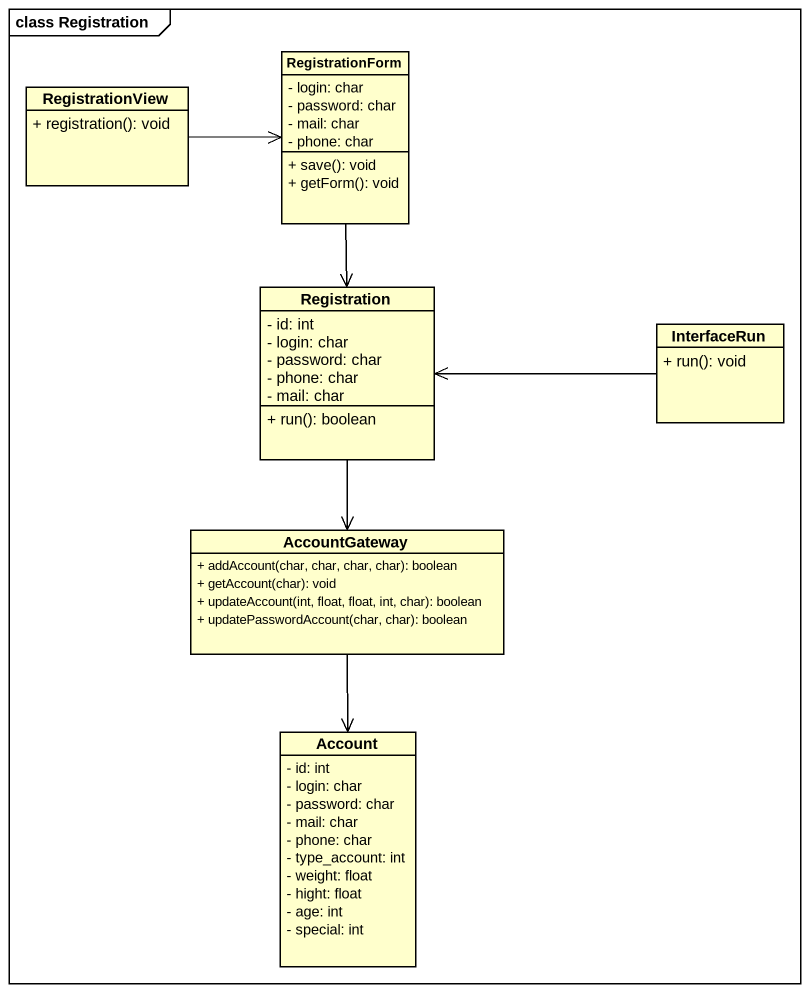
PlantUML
@startuml
mainframe class Registration
hide circle
hide empty members
skinparam classAttributeIconSize 0
class RegistrationForm {
  - login: char
  - password: char
  - mail: char
  - phone: char
  + save(): void
  + getForm(): void
}
class RegistrationView {
  + registration(): void
}
class Registration {
  - id: int
  - login: char
  - password: char
  - phone: char
  - mail: char
  + run(): boolean
}
class InterfaceRun {
  + run(): void
}
class AccountGateway {
  + addAccount(char, char, char, char): boolean
  + getAccount(char): void
  + updateAccount(int, float, float, int, char): boolean
  + updatePasswordAccount(char, char): boolean
}
class Account {
  - id: int
  - login: char
  - password: char
  - mail: char
  - phone: char
  - type_account: int
  - weight: float
  - hight: float
  - age: int
  - special: int
}
RegistrationForm --> Registration
RegistrationView -right-> RegistrationForm
Registration --> AccountGateway
InterfaceRun -left-> Registration
AccountGateway --> Account
@enduml
